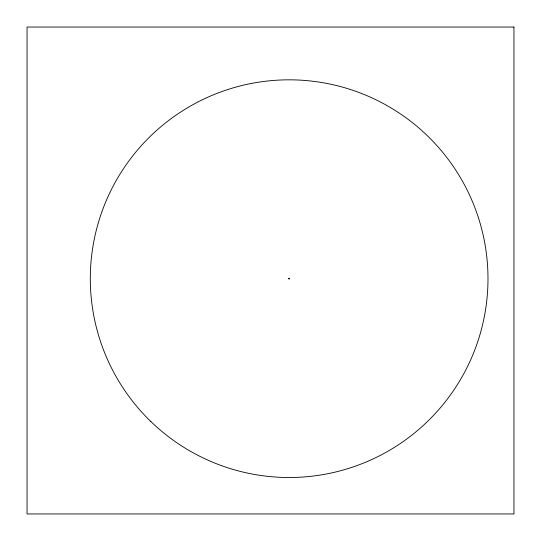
<?xml version="1.0" encoding="UTF-8"?>
<svg xmlns="http://www.w3.org/2000/svg" width="541" height="541" viewBox="0 0 541 541"><rect width="100%" height="100%" fill="white"/><g stroke="black" fill="none" stroke-linecap="round" stroke-linejoin="round"><path stroke-width="0.81" d="M288.678 278.676C289.848 277.066 289.503 280.394 288.657 278.541M513.95 27.05L27.05 27.05L27.05 513.95L513.95 513.95L513.95 27.05M150.838 421.52A198.838 198.838 0 0 0 482.017 327.021A198.838 198.838 0 0 0 234.591 87.459A198.838 198.838 0 0 0 150.838 421.52"/></g></svg>
